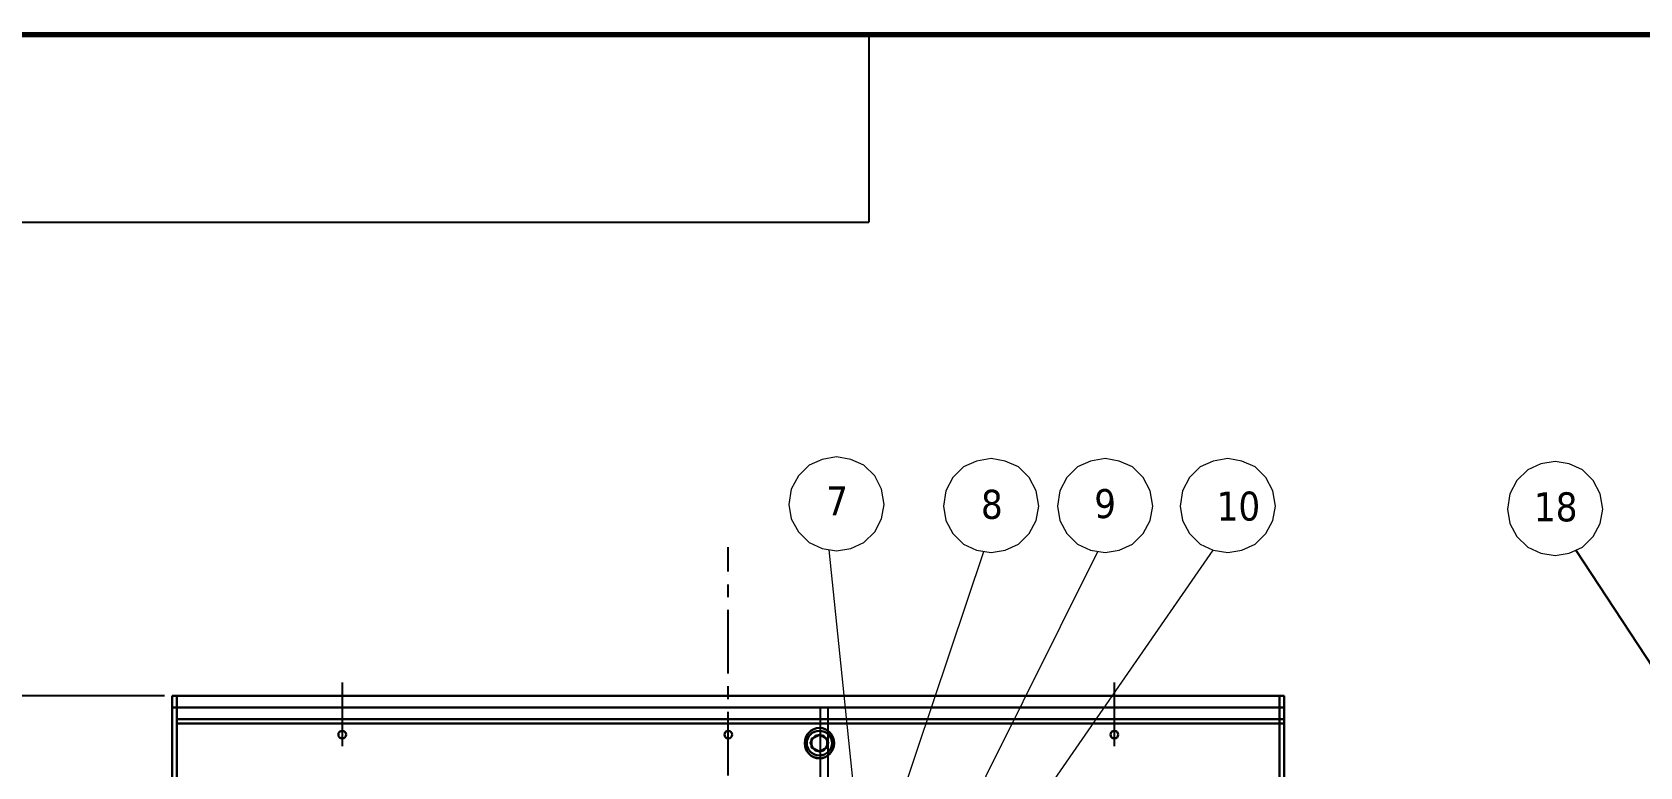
# Model space of a CAD drawing. Header units: millimetres. Extents: x 70841 to 133731, y -170061 to -164340.
# Drawn here: x 118002 to 120085, y -165529 to -164577 of the extents above; entities that cross this region are included whole.
import ezdxf

# ---------------------------------------------------------------- set-up
doc = ezdxf.new("R2010")
doc.units = ezdxf.units.MM
doc.header["$LTSCALE"] = 13
doc.linetypes.add('CENTERX2', pattern=[101.6, 63.5, -12.7, 12.7, -12.7])
for name, color, linetype in [('1', 4, 'Continuous'), ('2', 3, 'Continuous'), ('粗实线', 4, 'Continuous')]:
    doc.layers.add(name, color=color, linetype=linetype)
doc.layers.add('标注、文本', color=3, linetype='Continuous', lineweight=25)
doc.layers.add('铁心', color=3, linetype='Continuous', lineweight=0)
doc.styles.get("Standard").update_dxf_attribs({"font": 'gbenor.shx', "bigfont": 'gbcbig.shx'})
doc.styles.add('Tahoma$001', font='tahoma.ttf', dxfattribs={"height": 2.159784})
doc.dimstyles.new('1-15', dxfattribs={"dimscale": 20, "dimtxt": 3.5, "dimasz": 2, "dimexe": 1.5, "dimexo": 0.5, "dimgap": 0.5, "dimtad": 1, "dimtoh": 1, "dimdec": 1, "dimdsep": 46, "dimtxsty": 'Standard', "dimcen": 2.5, "dimclrd": 3, "dimclre": 3, "dimclrt": 3, "dimadec": 0, "dimazin": 2, "dimtfac": 1, "dimtdec": 1, "dimtmove": 0, "dimatfit": 2, "dimfxl": 1, "dimarcsym": 0})

# ---------------------------------------------------------------- blocks, each defined once
blk = doc.blocks.new('A$C3970166B')
at = {"layer": '标注、文本', "color": 4, "lineweight": 30}
for points in [[(20.3, 13.5), (18.6, 16.9), (16.1, 19.5), (12.7, 20.3), (9.3, 19.5), (6.8, 16.9), (5.1, 13.5), (6.8, 9.3), (9.3, 6.8), (12.7, 5.9), (16.1, 6.8), (18.6, 9.3)], [(19.5, 16.9), (12.7, 20.3), (5.9, 16.9), (5.9, 9.3), (12.7, 5.9), (19.5, 9.3)]]:
    blk.add_lwpolyline(points, close=True, dxfattribs=at)
for major_axis, ratio in [((0, 13.1), 0.967742), ((-11, 0), 0.961538)]:
    blk.add_ellipse((12.7, 13.1), major_axis=major_axis, ratio=ratio, start_param=0, end_param=6.283185, dxfattribs=at)
blk = doc.blocks.new('*D1547')
at = {"layer": 'Defpoints', "color": 0, "transparency": 16777216}
for p in [(117893.2, -165437.3), (118183.9, -165437.3), (118183.9, -167087.3)]:
    blk.add_point(p, dxfattribs=at)
at = {"layer": '标注、文本', "color": 3, "lineweight": -2, "transparency": 16777216}
for p, q in [((118173.9, -165437.3), (117863.2, -165437.3)), ((117893.2, -167047.3), (117893.2, -165477.3)), ((118173.9, -167087.3), (117863.2, -167087.3))]:
    blk.add_line(p, q, dxfattribs=at)
at = {"layer": '标注、文本', "color": 3, "transparency": 16777216}
for points in [[(117886.5, -165477.3), (117899.9, -165477.3), (117893.2, -165437.3)], [(117886.5, -167047.3), (117899.9, -167047.3), (117893.2, -167087.3)]]:
    blk.add_solid(points, dxfattribs=at)
at = {"layer": '标注、文本', "color": 3, "transparency": 16777216, "insert": (117848.2, -166262.3), "char_height": 70, "attachment_point": 5, "rotation": 90}
blk.add_mtext('1650', dxfattribs=at)

msp = doc.modelspace()

# ---------------------------------------------------------------- linework, layer by layer
at = {"layer": '1', "color": 1, "linetype": 'CENTERX2', "lineweight": -3, "ltscale": 0.1}
for p, q in [((118903.942, -167257.483), (118903.942, -165244.506)), ((118403.942, -165419.891), (118403.942, -165518.891)), ((118403.942, -165419.891), (118403.942, -165518.891)), ((119403.942, -165419.891), (119403.942, -165518.891)), ((119403.942, -165419.891), (119403.942, -165518.891))]:
    msp.add_line(p, q, dxfattribs=at)
at = {"layer": '1', "const_width": 6.541}
msp.add_lwpolyline([(117441.702, -169738.188), (124617.702, -169738.188), (124617.702, -164580.438), (117441.702, -164580.438), (117441.702, -169738.188)], dxfattribs=at)
at = {"layer": '2'}
for p in [(119086.202, -164580.438), (117441.702, -164823.376)]:
    msp.add_line(p, (119086.202, -164823.376), dxfattribs=at)
at = {"layer": '标注、文本'}
for p, q in [((120001.832, -165248.534), (120431.066, -165904.257)), ((119022.942, -165453.305), (119022.942, -166981.332)), ((119032.942, -165453.305), (119032.942, -166981.332))]:
    msp.add_line(p, q, dxfattribs=at)
at = {"layer": '标注、文本', "color": 4, "lineweight": 30}
for points in [[(119033.459, -165497.881), (119030.919, -165492.801), (119027.109, -165488.991), (119022.029, -165487.721), (119016.949, -165488.991), (119013.139, -165492.801), (119010.599, -165497.881), (119013.139, -165504.231), (119016.949, -165508.041), (119022.029, -165509.311), (119027.109, -165508.041), (119030.919, -165504.231)], [(119032.189, -165492.801), (119022.029, -165487.721), (119011.869, -165492.801), (119011.869, -165504.231), (119022.029, -165509.311), (119032.189, -165504.231)]]:
    msp.add_lwpolyline(points, close=True, dxfattribs=at)
for major_axis, ratio in [((0, 19.685), 0.967742), ((-16.51, 0), 0.961538)]:
    msp.add_ellipse((119022.029, -165498.516), major_axis=major_axis, ratio=ratio, start_param=0, end_param=6.283185, dxfattribs=at)
at = {"layer": '粗实线', "lineweight": 30}
for p, q in [((118183.942, -166987.332), (118183.942, -165437.305)), ((119623.942, -165437.305), (118183.942, -165437.305)), ((118183.942, -165467.305), (118183.942, -165437.305)), ((118183.942, -165467.305), (118183.942, -165437.305)), ((119623.942, -165452.305), (118183.942, -165452.305)), ((118189.942, -166981.332), (118189.942, -165437.305)), ((119617.942, -166981.332), (119617.942, -165437.305)), ((119623.942, -166987.332), (119623.942, -165437.305)), ((119623.942, -165467.305), (119623.942, -165437.305)), ((118189.942, -165467.305), (119623.942, -165467.305)), ((118189.942, -165473.305), (119623.942, -165473.305))]:
    msp.add_line(p, q, dxfattribs=at)
for centre in [(118403.942, -165487.496), (118903.942, -165487.496), (119403.942, -165487.496)]:
    msp.add_circle(centre, 5, dxfattribs=at)
at = {"layer": '铁心'}
for points in [[(119105.932, -165189.303), (119102.618, -165169.424), (119093.583, -165152.256), (119079.728, -165138.402), (119062.561, -165130.872), (119044.188, -165127.559), (119025.514, -165130.872), (119008.648, -165138.402), (118994.793, -165152.256), (118985.457, -165169.424), (118982.445, -165189.303), (118985.457, -165207.976), (118994.793, -165224.843), (119008.648, -165238.697), (119025.514, -165246.528), (119044.188, -165249.54), (119062.561, -165246.528), (119079.728, -165238.697), (119093.583, -165224.843), (119102.618, -165207.976)], [(119306.062, -165191.405), (119302.749, -165171.527), (119293.714, -165154.359), (119279.859, -165140.504), (119262.691, -165132.975), (119244.319, -165129.662), (119225.645, -165132.975), (119208.779, -165140.504), (119194.924, -165154.359), (119185.587, -165171.527), (119182.575, -165191.405), (119185.587, -165210.079), (119194.924, -165226.945), (119208.779, -165240.8), (119225.645, -165248.631), (119244.319, -165251.643), (119262.691, -165248.631), (119279.859, -165240.8), (119293.714, -165226.945), (119302.749, -165210.079)], [(119453.735, -165191.405), (119450.421, -165171.527), (119441.386, -165154.359), (119427.531, -165140.504), (119410.364, -165132.975), (119391.991, -165129.662), (119373.317, -165132.975), (119356.451, -165140.504), (119342.596, -165154.359), (119333.259, -165171.527), (119330.248, -165191.405), (119333.259, -165210.079), (119342.596, -165226.945), (119356.451, -165240.8), (119373.317, -165248.631), (119391.991, -165251.643), (119410.364, -165248.631), (119427.531, -165240.8), (119441.386, -165226.945), (119450.421, -165210.079)], [(119612.622, -165191.405), (119609.309, -165171.527), (119600.274, -165154.359), (119586.419, -165140.504), (119569.251, -165132.975), (119550.879, -165129.662), (119532.205, -165132.975), (119515.339, -165140.504), (119501.484, -165154.359), (119492.147, -165171.527), (119489.135, -165191.405), (119492.147, -165210.079), (119501.484, -165226.945), (119515.339, -165240.8), (119532.205, -165248.631), (119550.879, -165251.643), (119569.251, -165248.631), (119586.419, -165240.8), (119600.274, -165226.945), (119609.309, -165210.079)], [(120036.619, -165195.224), (120033.306, -165175.345), (120024.271, -165158.178), (120010.416, -165144.323), (119993.248, -165136.793), (119974.876, -165133.48), (119956.202, -165136.793), (119939.336, -165144.323), (119925.481, -165158.178), (119916.144, -165175.345), (119913.133, -165195.224), (119916.144, -165213.897), (119925.481, -165230.764), (119939.336, -165244.619), (119956.202, -165252.449), (119974.876, -165255.461), (119993.248, -165252.449), (120010.416, -165244.619), (120024.271, -165230.764), (120033.306, -165213.897)]]:
    msp.add_lwpolyline(points, close=True, dxfattribs=at)
for points in [[(119100.649, -165888.646), (119034.851, -165248.034), (119034.851, -165248.034)], [(119103.939, -165641.441), (119234.982, -165250.137), (119234.982, -165250.137)], [(119189.777, -165638.139), (119382.654, -165250.137), (119382.654, -165250.137)], [(119267.544, -165631.003), (119532.205, -165248.631), (119532.205, -165248.631)]]:
    msp.add_lwpolyline(points, dxfattribs=at)

# ---------------------------------------------------------------- block references
at = {"layer": '标注、文本', "xscale": 1.5, "yscale": 1.5, "zscale": 1.5}
msp.add_blockref('A$C3970166B', (119002.979, -165518.201), dxfattribs=at)

# ---------------------------------------------------------------- texts
at = {"layer": '铁心', "style": 'Tahoma$001'}
for s, height, p in [('7', 37.589, (119030.875, -165203.424)), ('8', 37.589, (119231.259, -165207.84)), ('9', 37.589, (119377.962, -165206.91)), ('10', 37.5893, (119536.491, -165210.132)), ('18', 37.5893, (119947.413, -165211.124))]:
    msp.add_text(s, height=height, dxfattribs=at).set_placement(p)

# ---------------------------------------------------------------- dimensions: what is measured, and where the dimension line sits
at = {"layer": '标注、文本'}
dim = msp.add_linear_dim(base=(117893.191, -165437.305), p1=(118183.942, -167087.332), p2=(118183.942, -165437.305), angle=90, dimstyle='1-15', dxfattribs=at)
dim.commit()
dim.dimension.update_dxf_attribs({"geometry": '*D1547', "text_midpoint": (117848.191, -166262.318)})

doc.saveas('drawing.dxf')
